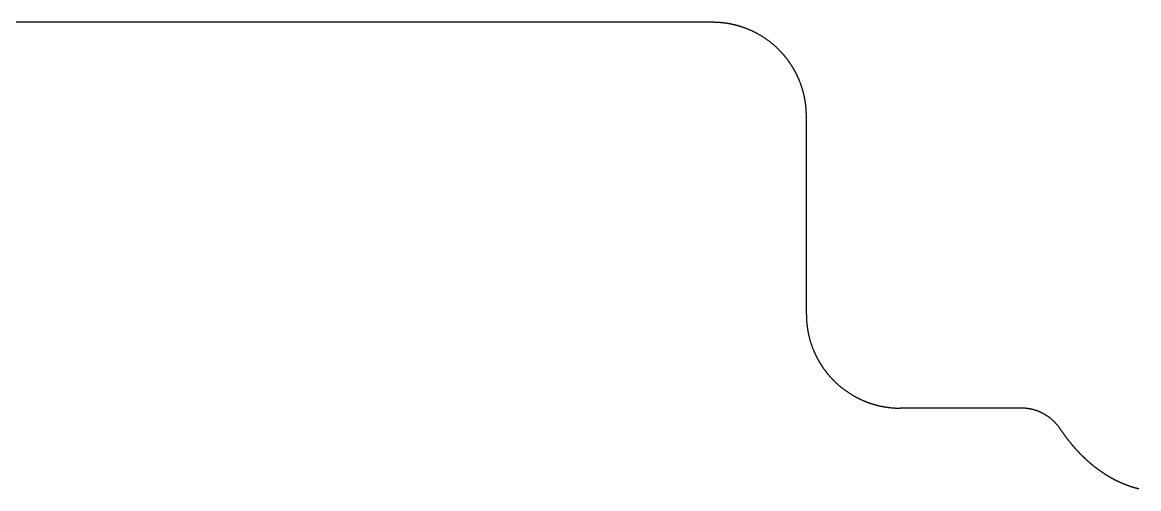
# Model space of a CAD drawing. Header units: millimetres. Extents: x -10 to 277, y -95 to 18.
# Drawn here: x 23.3 to 47.11, y 8.08 to 18.03 of the extents above; entities that cross this region are included whole.
import ezdxf

# ---------------------------------------------------------------- set-up
doc = ezdxf.new("R2010")
doc.units = ezdxf.units.MM
doc.header["$MEASUREMENT"] = 0
doc.layers.add('Edge.Cuts', color=53, linetype='CONTINUOUS')

msp = doc.modelspace()

# ---------------------------------------------------------------- linework, layer by layer
at = {"layer": 'Edge.Cuts', "linetype": 'Continuous'}
for p, q in [((38.025, 18.026), (18.8666, 18.026)), ((38.027308, 18.025999), (38.025, 18.026)), ((38.03364, 18.025981), (38.027308, 18.025999)), ((38.039969, 18.025944), (38.03364, 18.025981)), ((38.046299, 18.025887), (38.039969, 18.025944)), ((38.052627, 18.025809), (38.046299, 18.025887)), ((38.058957, 18.025712), (38.052627, 18.025809)), ((38.065284, 18.025595), (38.058957, 18.025712)), ((38.071612, 18.025457), (38.065284, 18.025595)), ((38.077937, 18.0253), (38.071612, 18.025457)), ((38.084264, 18.025123), (38.077937, 18.0253)), ((38.090588, 18.024925), (38.084264, 18.025123)), ((38.096912, 18.024708), (38.090588, 18.024925)), ((38.103235, 18.024471), (38.096912, 18.024708)), ((38.109557, 18.024213), (38.103235, 18.024471)), ((38.115877, 18.023936), (38.109557, 18.024213)), ((38.122198, 18.023639), (38.115877, 18.023936)), ((38.128516, 18.023322), (38.122198, 18.023639)), ((38.134834, 18.022984), (38.128516, 18.023322)), ((38.14115, 18.022627), (38.134834, 18.022984)), ((38.147465, 18.02225), (38.14115, 18.022627)), ((38.153778, 18.021853), (38.147465, 18.02225)), ((38.160091, 18.021436), (38.153778, 18.021853)), ((38.1664, 18.020999), (38.160091, 18.021436)), ((38.17271, 18.020542), (38.1664, 18.020999)), ((38.179017, 18.020065), (38.17271, 18.020542)), ((38.185323, 18.019568), (38.179017, 18.020065)), ((38.191627, 18.019051), (38.185323, 18.019568)), ((38.19793, 18.018515), (38.191627, 18.019051)), ((38.204229, 18.017958), (38.19793, 18.018515)), ((38.210528, 18.017381), (38.204229, 18.017958)), ((38.216824, 18.016785), (38.210528, 18.017381)), ((38.223119, 18.016169), (38.216824, 18.016785)), ((38.229411, 18.015532), (38.223119, 18.016169)), ((38.235702, 18.014876), (38.229411, 18.015532)), ((38.24199, 18.0142), (38.235702, 18.014876)), ((38.248276, 18.013504), (38.24199, 18.0142)), ((38.254559, 18.012788), (38.248276, 18.013504)), ((38.260841, 18.012053), (38.254559, 18.012788)), ((38.26712, 18.011297), (38.260841, 18.012053)), ((38.273397, 18.010522), (38.26712, 18.011297)), ((38.27967, 18.009726), (38.273397, 18.010522)), ((38.285942, 18.008911), (38.27967, 18.009726)), ((38.29221, 18.008076), (38.285942, 18.008911)), ((38.298477, 18.007221), (38.29221, 18.008076)), ((38.304739, 18.006347), (38.298477, 18.007221)), ((38.311, 18.005452), (38.304739, 18.006347)), ((38.317257, 18.004538), (38.311, 18.005452)), ((38.323512, 18.003604), (38.317257, 18.004538)), ((38.329764, 18.002651), (38.323512, 18.003604)), ((38.336013, 18.001677), (38.329764, 18.002651)), ((38.342258, 18.000684), (38.336013, 18.001677)), ((38.3485, 17.999671), (38.342258, 18.000684)), ((38.354739, 17.998638), (38.3485, 17.999671)), ((38.360975, 17.997585), (38.354739, 17.998638)), ((38.367207, 17.996513), (38.360975, 17.997585)), ((38.373436, 17.995421), (38.367207, 17.996513)), ((38.379661, 17.994309), (38.373436, 17.995421)), ((38.385884, 17.993178), (38.379661, 17.994309)), ((38.392102, 17.992027), (38.385884, 17.993178)), ((38.398317, 17.990856), (38.392102, 17.992027)), ((38.404528, 17.989666), (38.398317, 17.990856)), ((38.410735, 17.988456), (38.404528, 17.989666)), ((38.416938, 17.987226), (38.410735, 17.988456)), ((38.423138, 17.985977), (38.416938, 17.987226)), ((38.429333, 17.984708), (38.423138, 17.985977)), ((38.435525, 17.983419), (38.429333, 17.984708)), ((38.441712, 17.982111), (38.435525, 17.983419)), ((38.447896, 17.980784), (38.441712, 17.982111)), ((38.454075, 17.979436), (38.447896, 17.980784)), ((38.46025, 17.97807), (38.454075, 17.979436)), ((38.46642, 17.976683), (38.46025, 17.97807)), ((38.472587, 17.975277), (38.46642, 17.976683)), ((38.478748, 17.973852), (38.472587, 17.975277)), ((38.484906, 17.972407), (38.478748, 17.973852)), ((38.491058, 17.970943), (38.484906, 17.972407)), ((38.497207, 17.969459), (38.491058, 17.970943)), ((38.50335, 17.967956), (38.497207, 17.969459)), ((38.509489, 17.966433), (38.50335, 17.967956)), ((38.515622, 17.964891), (38.509489, 17.966433)), ((38.521751, 17.96333), (38.515622, 17.964891)), ((38.527875, 17.961749), (38.521751, 17.96333)), ((38.533995, 17.960149), (38.527875, 17.961749)), ((38.540108, 17.958529), (38.533995, 17.960149)), ((38.546217, 17.95689), (38.540108, 17.958529)), ((38.552321, 17.955232), (38.546217, 17.95689)), ((38.55842, 17.953554), (38.552321, 17.955232)), ((38.564512, 17.951858), (38.55842, 17.953554)), ((38.5706, 17.950141), (38.564512, 17.951858)), ((38.576683, 17.948406), (38.5706, 17.950141)), ((38.58276, 17.946651), (38.576683, 17.948406)), ((38.588831, 17.944878), (38.58276, 17.946651)), ((38.594897, 17.943085), (38.588831, 17.944878)), ((38.600957, 17.941272), (38.594897, 17.943085)), ((38.607011, 17.939441), (38.600957, 17.941272)), ((38.61306, 17.93759), (38.607011, 17.939441)), ((38.619103, 17.935721), (38.61306, 17.93759)), ((38.625139, 17.933832), (38.619103, 17.935721)), ((38.63117, 17.931924), (38.625139, 17.933832)), ((38.637195, 17.929997), (38.63117, 17.931924)), ((38.643214, 17.928051), (38.637195, 17.929997)), ((38.649226, 17.926086), (38.643214, 17.928051)), ((38.655232, 17.924102), (38.649226, 17.926086)), ((38.661232, 17.922099), (38.655232, 17.924102)), ((38.667226, 17.920077), (38.661232, 17.922099)), ((38.673213, 17.918036), (38.667226, 17.920077)), ((38.679194, 17.915976), (38.673213, 17.918036)), ((38.685168, 17.913898), (38.679194, 17.915976)), ((38.691136, 17.9118), (38.685168, 17.913898)), ((38.697097, 17.909684), (38.691136, 17.9118)), ((38.703052, 17.907548), (38.697097, 17.909684)), ((38.708999, 17.905394), (38.703052, 17.907548)), ((38.71494, 17.903221), (38.708999, 17.905394)), ((38.720874, 17.901029), (38.71494, 17.903221)), ((38.726801, 17.898819), (38.720874, 17.901029)), ((38.732721, 17.89659), (38.726801, 17.898819)), ((38.738633, 17.894342), (38.732721, 17.89659)), ((38.744539, 17.892075), (38.738633, 17.894342)), ((38.750438, 17.88979), (38.744539, 17.892075)), ((38.756329, 17.887486), (38.750438, 17.88979)), ((38.762213, 17.885163), (38.756329, 17.887486)), ((38.768089, 17.882822), (38.762213, 17.885163)), ((38.773958, 17.880462), (38.768089, 17.882822)), ((38.77982, 17.878084), (38.773958, 17.880462)), ((38.785674, 17.875687), (38.77982, 17.878084)), ((38.79152, 17.873272), (38.785674, 17.875687)), ((38.80319, 17.868386), (38.79152, 17.873272)), ((38.814829, 17.863427), (38.80319, 17.868386)), ((38.826436, 17.858394), (38.814829, 17.863427)), ((38.83801, 17.853287), (38.826436, 17.858394)), ((38.849552, 17.848108), (38.83801, 17.853287)), ((38.861061, 17.842856), (38.849552, 17.848108)), ((38.872537, 17.837531), (38.861061, 17.842856)), ((38.883978, 17.832134), (38.872537, 17.837531)), ((38.895385, 17.826665), (38.883978, 17.832134)), ((38.906757, 17.821124), (38.895385, 17.826665)), ((38.918093, 17.815511), (38.906757, 17.821124)), ((38.929394, 17.809826), (38.918093, 17.815511)), ((38.940658, 17.804071), (38.929394, 17.809826)), ((38.951885, 17.798244), (38.940658, 17.804071)), ((38.963075, 17.792347), (38.951885, 17.798244)), ((38.974228, 17.786379), (38.963075, 17.792347)), ((38.985342, 17.78034), (38.974228, 17.786379)), ((38.996417, 17.774232), (38.985342, 17.78034)), ((39.007454, 17.768054), (38.996417, 17.774232)), ((39.018451, 17.761806), (39.007454, 17.768054)), ((39.029408, 17.75549), (39.018451, 17.761806)), ((39.040324, 17.749104), (39.029408, 17.75549)), ((39.0512, 17.742649), (39.040324, 17.749104)), ((39.062034, 17.736126), (39.0512, 17.742649)), ((39.072827, 17.729534), (39.062034, 17.736126)), ((39.083578, 17.722875), (39.072827, 17.729534)), ((39.094286, 17.716148), (39.083578, 17.722875)), ((39.104951, 17.709353), (39.094286, 17.716148)), ((39.115572, 17.702491), (39.104951, 17.709353)), ((39.12615, 17.695563), (39.115572, 17.702491)), ((39.136684, 17.688567), (39.12615, 17.695563)), ((39.147173, 17.681506), (39.136684, 17.688567)), ((39.157617, 17.674378), (39.147173, 17.681506)), ((39.168016, 17.667184), (39.157617, 17.674378)), ((39.178368, 17.659925), (39.168016, 17.667184)), ((39.188675, 17.652601), (39.178368, 17.659925)), ((39.198935, 17.645211), (39.188675, 17.652601)), ((39.209148, 17.637757), (39.198935, 17.645211)), ((39.219313, 17.630239), (39.209148, 17.637757)), ((39.229431, 17.622656), (39.219313, 17.630239)), ((39.2395, 17.61501), (39.229431, 17.622656)), ((39.249521, 17.6073), (39.2395, 17.61501)), ((39.259493, 17.599526), (39.249521, 17.6073)), ((39.269416, 17.59169), (39.259493, 17.599526)), ((39.279289, 17.583791), (39.269416, 17.59169)), ((39.289113, 17.57583), (39.279289, 17.583791)), ((39.298885, 17.567806), (39.289113, 17.57583)), ((39.308607, 17.559721), (39.298885, 17.567806)), ((39.318278, 17.551574), (39.308607, 17.559721)), ((39.327898, 17.543366), (39.318278, 17.551574)), ((39.337466, 17.535097), (39.327898, 17.543366)), ((39.346982, 17.526768), (39.337466, 17.535097)), ((39.356445, 17.518378), (39.346982, 17.526768)), ((39.365855, 17.509928), (39.356445, 17.518378)), ((39.375213, 17.501418), (39.365855, 17.509928)), ((39.384517, 17.492849), (39.375213, 17.501418)), ((39.393767, 17.48422), (39.384517, 17.492849)), ((39.402963, 17.475533), (39.393767, 17.48422)), ((39.412104, 17.466787), (39.402963, 17.475533)), ((39.421191, 17.457982), (39.412104, 17.466787)), ((39.430223, 17.44912), (39.421191, 17.457982)), ((39.4392, 17.4402), (39.430223, 17.44912)), ((39.440831, 17.438567), (39.4392, 17.4402)), ((39.445296, 17.434077), (39.440831, 17.438567)), ((39.449746, 17.429575), (39.445296, 17.434077)), ((39.454182, 17.425058), (39.449746, 17.429575)), ((39.458602, 17.420528), (39.454182, 17.425058)), ((39.463009, 17.415984), (39.458602, 17.420528)), ((39.4674, 17.411426), (39.463009, 17.415984)), ((39.471778, 17.406854), (39.4674, 17.411426)), ((39.47614, 17.40227), (39.471778, 17.406854)), ((39.480489, 17.397671), (39.47614, 17.40227)), ((39.484821, 17.393059), (39.480489, 17.397671)), ((39.48914, 17.388433), (39.484821, 17.393059)), ((39.493443, 17.383794), (39.48914, 17.388433)), ((39.497733, 17.379141), (39.493443, 17.383794)), ((39.502006, 17.374475), (39.497733, 17.379141)), ((39.506265, 17.369796), (39.502006, 17.374475)), ((39.510509, 17.365104), (39.506265, 17.369796)), ((39.514738, 17.360397), (39.510509, 17.365104)), ((39.518952, 17.355678), (39.514738, 17.360397)), ((39.523151, 17.350946), (39.518952, 17.355678)), ((39.527335, 17.346201), (39.523151, 17.350946)), ((39.531504, 17.341442), (39.527335, 17.346201)), ((39.535657, 17.336671), (39.531504, 17.341442)), ((39.539796, 17.331886), (39.535657, 17.336671)), ((39.543918, 17.327089), (39.539796, 17.331886)), ((39.548027, 17.322278), (39.543918, 17.327089)), ((39.552119, 17.317455), (39.548027, 17.322278)), ((39.556196, 17.312618), (39.552119, 17.317455)), ((39.560258, 17.30777), (39.556196, 17.312618)), ((39.564304, 17.302907), (39.560258, 17.30777)), ((39.568335, 17.298034), (39.564304, 17.302907)), ((39.572351, 17.293146), (39.568335, 17.298034)), ((39.57635, 17.288247), (39.572351, 17.293146)), ((39.580335, 17.283334), (39.57635, 17.288247)), ((39.584303, 17.27841), (39.580335, 17.283334)), ((39.588256, 17.273472), (39.584303, 17.27841)), ((39.592193, 17.268523), (39.588256, 17.273472)), ((39.596115, 17.26356), (39.592193, 17.268523)), ((39.600021, 17.258586), (39.596115, 17.26356)), ((39.603911, 17.253599), (39.600021, 17.258586)), ((39.607785, 17.248601), (39.603911, 17.253599)), ((39.611644, 17.243589), (39.607785, 17.248601)), ((39.615486, 17.238566), (39.611644, 17.243589)), ((39.619313, 17.233531), (39.615486, 17.238566)), ((39.623123, 17.228484), (39.619313, 17.233531)), ((39.626918, 17.223424), (39.623123, 17.228484)), ((39.630696, 17.218353), (39.626918, 17.223424)), ((39.634459, 17.213269), (39.630696, 17.218353)), ((39.638205, 17.208174), (39.634459, 17.213269)), ((39.641936, 17.203067), (39.638205, 17.208174)), ((39.64565, 17.197948), (39.641936, 17.203067)), ((39.649348, 17.192817), (39.64565, 17.197948)), ((39.653029, 17.187676), (39.649348, 17.192817)), ((39.656695, 17.182521), (39.653029, 17.187676)), ((39.660343, 17.177356), (39.656695, 17.182521)), ((39.663976, 17.172179), (39.660343, 17.177356)), ((39.667592, 17.166991), (39.663976, 17.172179)), ((39.671192, 17.161791), (39.667592, 17.166991)), ((39.674775, 17.15658), (39.671192, 17.161791)), ((39.678343, 17.151357), (39.674775, 17.15658)), ((39.681893, 17.146124), (39.678343, 17.151357)), ((39.685427, 17.140879), (39.681893, 17.146124)), ((39.688944, 17.135623), (39.685427, 17.140879)), ((39.692444, 17.130355), (39.688944, 17.135623)), ((39.695928, 17.125077), (39.692444, 17.130355)), ((39.699396, 17.119787), (39.695928, 17.125077)), ((39.702846, 17.114487), (39.699396, 17.119787)), ((39.70628, 17.109176), (39.702846, 17.114487)), ((39.709696, 17.103854), (39.70628, 17.109176)), ((39.713097, 17.098521), (39.709696, 17.103854)), ((39.71648, 17.093178), (39.713097, 17.098521)), ((39.719846, 17.087823), (39.71648, 17.093178)), ((39.723195, 17.082458), (39.719846, 17.087823)), ((39.726528, 17.077082), (39.723195, 17.082458)), ((39.729843, 17.071696), (39.726528, 17.077082)), ((39.733142, 17.066299), (39.729843, 17.071696)), ((39.736423, 17.060893), (39.733142, 17.066299)), ((39.739687, 17.055475), (39.736423, 17.060893)), ((39.742934, 17.050047), (39.739687, 17.055475)), ((39.746164, 17.044609), (39.742934, 17.050047)), ((39.749376, 17.039161), (39.746164, 17.044609)), ((39.752572, 17.033702), (39.749376, 17.039161)), ((39.75575, 17.028234), (39.752572, 17.033702)), ((39.758911, 17.022755), (39.75575, 17.028234)), ((39.762055, 17.017267), (39.758911, 17.022755)), ((39.765181, 17.011768), (39.762055, 17.017267)), ((39.76829, 17.00626), (39.765181, 17.011768)), ((39.771381, 17.000741), (39.76829, 17.00626)), ((39.774455, 16.995213), (39.771381, 17.000741)), ((39.777512, 16.989675), (39.774455, 16.995213)), ((39.78055, 16.984128), (39.777512, 16.989675)), ((39.783572, 16.978571), (39.78055, 16.984128)), ((39.786576, 16.973004), (39.783572, 16.978571)), ((39.789562, 16.967428), (39.786576, 16.973004)), ((39.79253, 16.961843), (39.789562, 16.967428)), ((39.795482, 16.956247), (39.79253, 16.961843)), ((39.798415, 16.950643), (39.795482, 16.956247)), ((39.80133, 16.94503), (39.798415, 16.950643)), ((39.804228, 16.939407), (39.80133, 16.94503)), ((39.807108, 16.933775), (39.804228, 16.939407)), ((39.80997, 16.928134), (39.807108, 16.933775)), ((39.812815, 16.922484), (39.80997, 16.928134)), ((39.815641, 16.916825), (39.812815, 16.922484)), ((39.81845, 16.911157), (39.815641, 16.916825)), ((39.82124, 16.90548), (39.81845, 16.911157)), ((39.824013, 16.899794), (39.82124, 16.90548)), ((39.826767, 16.8941), (39.824013, 16.899794)), ((39.829504, 16.888397), (39.826767, 16.8941)), ((39.832223, 16.882685), (39.829504, 16.888397)), ((39.834923, 16.876965), (39.832223, 16.882685)), ((39.837606, 16.871236), (39.834923, 16.876965)), ((39.84027, 16.865499), (39.837606, 16.871236)), ((39.842916, 16.859753), (39.84027, 16.865499)), ((39.845544, 16.853999), (39.842916, 16.859753)), ((39.848154, 16.848237), (39.845544, 16.853999)), ((39.850746, 16.842466), (39.848154, 16.848237)), ((39.853319, 16.836688), (39.850746, 16.842466)), ((39.855874, 16.830901), (39.853319, 16.836688)), ((39.858411, 16.825106), (39.855874, 16.830901)), ((39.860929, 16.819303), (39.858411, 16.825106)), ((39.863429, 16.813492), (39.860929, 16.819303)), ((39.865911, 16.807674), (39.863429, 16.813492)), ((39.868374, 16.801847), (39.865911, 16.807674)), ((39.870819, 16.796013), (39.868374, 16.801847)), ((39.873245, 16.790171), (39.870819, 16.796013)), ((39.878042, 16.778465), (39.873245, 16.790171)), ((39.882765, 16.766728), (39.878042, 16.778465)), ((39.887414, 16.754962), (39.882765, 16.766728)), ((39.891988, 16.743167), (39.887414, 16.754962)), ((39.896487, 16.731344), (39.891988, 16.743167)), ((39.900912, 16.719492), (39.896487, 16.731344)), ((39.905261, 16.707613), (39.900912, 16.719492)), ((39.909535, 16.695706), (39.905261, 16.707613)), ((39.913734, 16.683773), (39.909535, 16.695706)), ((39.917857, 16.671814), (39.913734, 16.683773)), ((39.921904, 16.659829), (39.917857, 16.671814)), ((39.925875, 16.647819), (39.921904, 16.659829)), ((39.929771, 16.635785), (39.925875, 16.647819)), ((39.93359, 16.623726), (39.929771, 16.635785)), ((39.937332, 16.611644), (39.93359, 16.623726)), ((39.940998, 16.599538), (39.937332, 16.611644)), ((39.944587, 16.58741), (39.940998, 16.599538)), ((39.9481, 16.575259), (39.944587, 16.58741)), ((39.951535, 16.563087), (39.9481, 16.575259)), ((39.954894, 16.550894), (39.951535, 16.563087)), ((39.958175, 16.53868), (39.954894, 16.550894)), ((39.961379, 16.526446), (39.958175, 16.53868)), ((39.964505, 16.514191), (39.961379, 16.526446)), ((39.967553, 16.501918), (39.964505, 16.514191)), ((39.970524, 16.489626), (39.967553, 16.501918)), ((39.973417, 16.477316), (39.970524, 16.489626)), ((39.976232, 16.464988), (39.973417, 16.477316)), ((39.978969, 16.452642), (39.976232, 16.464988)), ((39.981628, 16.44028), (39.978969, 16.452642)), ((39.984208, 16.427902), (39.981628, 16.44028)), ((39.98671, 16.415507), (39.984208, 16.427902)), ((39.989134, 16.403098), (39.98671, 16.415507)), ((39.991479, 16.390673), (39.989134, 16.403098)), ((39.993745, 16.378234), (39.991479, 16.390673)), ((39.995933, 16.365781), (39.993745, 16.378234)), ((39.998041, 16.353315), (39.995933, 16.365781)), ((40.000071, 16.340836), (39.998041, 16.353315)), ((40.002022, 16.328344), (40.000071, 16.340836)), ((40.003894, 16.31584), (40.002022, 16.328344)), ((40.005686, 16.303325), (40.003894, 16.31584)), ((40.0074, 16.290798), (40.005686, 16.303325)), ((40.009034, 16.278261), (40.0074, 16.290798)), ((40.010589, 16.265714), (40.009034, 16.278261)), ((40.012064, 16.253157), (40.010589, 16.265714)), ((40.01346, 16.240592), (40.012064, 16.253157)), ((40.014777, 16.228017), (40.01346, 16.240592)), ((40.016014, 16.215434), (40.014777, 16.228017)), ((40.017171, 16.202843), (40.016014, 16.215434)), ((40.018249, 16.190245), (40.017171, 16.202843)), ((40.019247, 16.17764), (40.018249, 16.190245)), ((40.020166, 16.165028), (40.019247, 16.17764)), ((40.021004, 16.15241), (40.020166, 16.165028)), ((40.021763, 16.139787), (40.021004, 16.15241)), ((40.022442, 16.127159), (40.021763, 16.139787)), ((40.023042, 16.114526), (40.022442, 16.127159)), ((40.023561, 16.101889), (40.023042, 16.114526)), ((40.024001, 16.089248), (40.023561, 16.101889)), ((40.02436, 16.076603), (40.024001, 16.089248)), ((40.02464, 16.063956), (40.02436, 16.076603)), ((40.02484, 16.051306), (40.02464, 16.063956)), ((40.02496, 16.038654), (40.02484, 16.051306)), ((40.025, 16.026), (40.02496, 16.038654)), ((40.025, 11.7946), (40.025, 16.026)), ((40.025, 11.7946), (40.02504, 11.781946)), ((40.02504, 11.781946), (40.02516, 11.769294)), ((40.02516, 11.769294), (40.02536, 11.756644)), ((40.02536, 11.756644), (40.02564, 11.743997)), ((40.02564, 11.743997), (40.025999, 11.731352)), ((40.025999, 11.731352), (40.026439, 11.718711)), ((40.026439, 11.718711), (40.026958, 11.706074)), ((40.026958, 11.706074), (40.027558, 11.693441)), ((40.027558, 11.693441), (40.028237, 11.680813)), ((40.028237, 11.680813), (40.028996, 11.66819)), ((40.028996, 11.66819), (40.029834, 11.655572)), ((40.029834, 11.655572), (40.030753, 11.64296)), ((40.030753, 11.64296), (40.031751, 11.630355)), ((40.031751, 11.630355), (40.032829, 11.617757)), ((40.032829, 11.617757), (40.033986, 11.605166)), ((40.033986, 11.605166), (40.035223, 11.592583)), ((40.035223, 11.592583), (40.03654, 11.580008)), ((40.03654, 11.580008), (40.037936, 11.567443)), ((40.037936, 11.567443), (40.039411, 11.554886)), ((40.039411, 11.554886), (40.040966, 11.542339)), ((40.040966, 11.542339), (40.0426, 11.529802)), ((40.0426, 11.529802), (40.044314, 11.517275)), ((40.044314, 11.517275), (40.046106, 11.50476)), ((40.046106, 11.50476), (40.047978, 11.492256)), ((40.047978, 11.492256), (40.049929, 11.479764)), ((40.049929, 11.479764), (40.051959, 11.467285)), ((40.051959, 11.467285), (40.054067, 11.454819)), ((40.054067, 11.454819), (40.056255, 11.442366)), ((40.056255, 11.442366), (40.058521, 11.429927)), ((40.058521, 11.429927), (40.060866, 11.417502)), ((40.060866, 11.417502), (40.06329, 11.405093)), ((40.06329, 11.405093), (40.065792, 11.392698)), ((40.065792, 11.392698), (40.068372, 11.38032)), ((40.068372, 11.38032), (40.071031, 11.367958)), ((40.071031, 11.367958), (40.073768, 11.355612)), ((40.073768, 11.355612), (40.076583, 11.343284)), ((40.076583, 11.343284), (40.079476, 11.330974)), ((40.079476, 11.330974), (40.082447, 11.318682)), ((40.082447, 11.318682), (40.085495, 11.306409)), ((40.085495, 11.306409), (40.088621, 11.294154)), ((40.088621, 11.294154), (40.091825, 11.28192)), ((40.091825, 11.28192), (40.095106, 11.269706)), ((40.095106, 11.269706), (40.098465, 11.257513)), ((40.098465, 11.257513), (40.1019, 11.245341)), ((40.1019, 11.245341), (40.105413, 11.23319)), ((40.105413, 11.23319), (40.109002, 11.221062)), ((40.109002, 11.221062), (40.112668, 11.208956)), ((40.112668, 11.208956), (40.11641, 11.196874)), ((40.11641, 11.196874), (40.120229, 11.184815)), ((40.120229, 11.184815), (40.124125, 11.172781)), ((40.124125, 11.172781), (40.128096, 11.160771)), ((40.128096, 11.160771), (40.132143, 11.148786)), ((40.132143, 11.148786), (40.136266, 11.136827)), ((40.136266, 11.136827), (40.140465, 11.124894)), ((40.140465, 11.124894), (40.144739, 11.112987)), ((40.144739, 11.112987), (40.149088, 11.101108)), ((40.149088, 11.101108), (40.153513, 11.089256)), ((40.153513, 11.089256), (40.158012, 11.077433)), ((40.158012, 11.077433), (40.162586, 11.065638)), ((40.162586, 11.065638), (40.167235, 11.053872)), ((40.167235, 11.053872), (40.171958, 11.042135)), ((40.171958, 11.042135), (40.176755, 11.030429)), ((40.176755, 11.030429), (40.179181, 11.024587)), ((40.179181, 11.024587), (40.181626, 11.018753)), ((40.181626, 11.018753), (40.184089, 11.012926)), ((40.184089, 11.012926), (40.186571, 11.007108)), ((40.186571, 11.007108), (40.189071, 11.001297)), ((40.189071, 11.001297), (40.191589, 10.995494)), ((40.191589, 10.995494), (40.194126, 10.989699)), ((40.194126, 10.989699), (40.196681, 10.983912)), ((40.196681, 10.983912), (40.199254, 10.978134)), ((40.199254, 10.978134), (40.201846, 10.972363)), ((40.201846, 10.972363), (40.204456, 10.966601)), ((40.204456, 10.966601), (40.207084, 10.960847)), ((40.207084, 10.960847), (40.20973, 10.955101)), ((40.20973, 10.955101), (40.212394, 10.949364)), ((40.212394, 10.949364), (40.215077, 10.943635)), ((40.215077, 10.943635), (40.217777, 10.937915)), ((40.217777, 10.937915), (40.220496, 10.932203)), ((40.220496, 10.932203), (40.223233, 10.9265)), ((40.223233, 10.9265), (40.225987, 10.920806)), ((40.225987, 10.920806), (40.22876, 10.91512)), ((40.22876, 10.91512), (40.23155, 10.909443)), ((40.23155, 10.909443), (40.234359, 10.903775)), ((40.234359, 10.903775), (40.237185, 10.898116)), ((40.237185, 10.898116), (40.24003, 10.892466)), ((40.24003, 10.892466), (40.242892, 10.886825)), ((40.242892, 10.886825), (40.245772, 10.881193)), ((40.245772, 10.881193), (40.24867, 10.87557)), ((40.24867, 10.87557), (40.251585, 10.869957)), ((40.251585, 10.869957), (40.254518, 10.864353)), ((40.254518, 10.864353), (40.25747, 10.858757)), ((40.25747, 10.858757), (40.260438, 10.853172)), ((40.260438, 10.853172), (40.263424, 10.847596)), ((40.263424, 10.847596), (40.266428, 10.842029)), ((40.266428, 10.842029), (40.26945, 10.836472)), ((40.26945, 10.836472), (40.272488, 10.830925)), ((40.272488, 10.830925), (40.275545, 10.825387)), ((40.275545, 10.825387), (40.278619, 10.819859)), ((40.278619, 10.819859), (40.28171, 10.81434)), ((40.28171, 10.81434), (40.284819, 10.808832)), ((40.284819, 10.808832), (40.287945, 10.803333)), ((40.287945, 10.803333), (40.291089, 10.797845)), ((40.291089, 10.797845), (40.29425, 10.792366)), ((40.29425, 10.792366), (40.297428, 10.786898)), ((40.297428, 10.786898), (40.300624, 10.781439)), ((40.300624, 10.781439), (40.303836, 10.775991)), ((40.303836, 10.775991), (40.307066, 10.770553)), ((40.307066, 10.770553), (40.310313, 10.765125)), ((40.310313, 10.765125), (40.313577, 10.759707)), ((40.313577, 10.759707), (40.316858, 10.754301)), ((40.316858, 10.754301), (40.320157, 10.748904)), ((40.320157, 10.748904), (40.323472, 10.743518)), ((40.323472, 10.743518), (40.326805, 10.738142)), ((40.326805, 10.738142), (40.330154, 10.732777)), ((40.330154, 10.732777), (40.33352, 10.727422)), ((40.33352, 10.727422), (40.336903, 10.722079)), ((40.336903, 10.722079), (40.340304, 10.716746)), ((40.340304, 10.716746), (40.34372, 10.711424)), ((40.34372, 10.711424), (40.347154, 10.706113)), ((40.347154, 10.706113), (40.350604, 10.700813)), ((40.350604, 10.700813), (40.354072, 10.695523)), ((40.354072, 10.695523), (40.357556, 10.690245)), ((40.357556, 10.690245), (40.361056, 10.684977)), ((40.361056, 10.684977), (40.364573, 10.679721)), ((40.364573, 10.679721), (40.368107, 10.674476)), ((40.368107, 10.674476), (40.371657, 10.669243)), ((40.371657, 10.669243), (40.375225, 10.66402)), ((40.375225, 10.66402), (40.378808, 10.658809)), ((40.378808, 10.658809), (40.382408, 10.653609)), ((40.382408, 10.653609), (40.386024, 10.648421)), ((40.386024, 10.648421), (40.389657, 10.643244)), ((40.389657, 10.643244), (40.393305, 10.638079)), ((40.393305, 10.638079), (40.396971, 10.632924)), ((40.396971, 10.632924), (40.400652, 10.627783)), ((40.400652, 10.627783), (40.40435, 10.622652)), ((40.40435, 10.622652), (40.408064, 10.617533)), ((40.408064, 10.617533), (40.411795, 10.612426)), ((40.411795, 10.612426), (40.415541, 10.607331)), ((40.415541, 10.607331), (40.419304, 10.602247)), ((40.419304, 10.602247), (40.423082, 10.597176)), ((40.423082, 10.597176), (40.426877, 10.592116)), ((40.426877, 10.592116), (40.430687, 10.587069)), ((40.430687, 10.587069), (40.434514, 10.582034)), ((40.434514, 10.582034), (40.438356, 10.577011)), ((40.438356, 10.577011), (40.442215, 10.571999)), ((40.442215, 10.571999), (40.446089, 10.567001)), ((40.446089, 10.567001), (40.449979, 10.562014)), ((40.449979, 10.562014), (40.453885, 10.55704)), ((40.453885, 10.55704), (40.457807, 10.552077)), ((40.457807, 10.552077), (40.461744, 10.547128)), ((40.461744, 10.547128), (40.465697, 10.54219)), ((40.465697, 10.54219), (40.469665, 10.537266)), ((40.469665, 10.537266), (40.47365, 10.532353)), ((40.47365, 10.532353), (40.477649, 10.527454)), ((40.477649, 10.527454), (40.481665, 10.522566)), ((40.481665, 10.522566), (40.485696, 10.517693)), ((40.485696, 10.517693), (40.489742, 10.51283)), ((40.489742, 10.51283), (40.493804, 10.507982)), ((40.493804, 10.507982), (40.497881, 10.503145)), ((40.497881, 10.503145), (40.501973, 10.498322)), ((40.501973, 10.498322), (40.506082, 10.493511)), ((40.506082, 10.493511), (40.510204, 10.488714)), ((40.510204, 10.488714), (40.514343, 10.483929)), ((40.514343, 10.483929), (40.518496, 10.479158)), ((40.518496, 10.479158), (40.522665, 10.474399)), ((40.522665, 10.474399), (40.526849, 10.469654)), ((40.526849, 10.469654), (40.531048, 10.464922)), ((40.531048, 10.464922), (40.535262, 10.460203)), ((40.535262, 10.460203), (40.539491, 10.455496)), ((40.539491, 10.455496), (40.543735, 10.450804)), ((40.543735, 10.450804), (40.547994, 10.446125)), ((40.547994, 10.446125), (40.552267, 10.441459)), ((40.552267, 10.441459), (40.556557, 10.436806)), ((40.556557, 10.436806), (40.56086, 10.432167)), ((40.56086, 10.432167), (40.565179, 10.427541)), ((40.565179, 10.427541), (40.569511, 10.422929)), ((40.569511, 10.422929), (40.57386, 10.41833)), ((40.57386, 10.41833), (40.578222, 10.413746)), ((40.578222, 10.413746), (40.5826, 10.409174)), ((40.5826, 10.409174), (40.586991, 10.404616)), ((40.586991, 10.404616), (40.591398, 10.400072)), ((40.591398, 10.400072), (40.595818, 10.395542)), ((40.595818, 10.395542), (40.600254, 10.391025)), ((40.600254, 10.391025), (40.604704, 10.386523)), ((40.604704, 10.386523), (40.609169, 10.382033)), ((40.609169, 10.382033), (40.6108, 10.3804)), ((40.6108, 10.3804), (40.619777, 10.37148)), ((40.619777, 10.37148), (40.628809, 10.362618)), ((40.628809, 10.362618), (40.637896, 10.353813)), ((40.637896, 10.353813), (40.647037, 10.345067)), ((40.647037, 10.345067), (40.656233, 10.33638)), ((40.656233, 10.33638), (40.665483, 10.327751)), ((40.665483, 10.327751), (40.674787, 10.319182)), ((40.674787, 10.319182), (40.684145, 10.310672)), ((40.684145, 10.310672), (40.693555, 10.302222)), ((40.693555, 10.302222), (40.703018, 10.293832)), ((40.703018, 10.293832), (40.712534, 10.285503)), ((40.712534, 10.285503), (40.722102, 10.277234)), ((40.722102, 10.277234), (40.731722, 10.269026)), ((40.731722, 10.269026), (40.741393, 10.260879)), ((40.741393, 10.260879), (40.751115, 10.252794)), ((40.751115, 10.252794), (40.760887, 10.24477)), ((40.760887, 10.24477), (40.770711, 10.236809)), ((40.770711, 10.236809), (40.780584, 10.22891)), ((40.780584, 10.22891), (40.790507, 10.221074)), ((40.790507, 10.221074), (40.800479, 10.2133)), ((40.800479, 10.2133), (40.8105, 10.20559)), ((40.8105, 10.20559), (40.820569, 10.197944)), ((40.820569, 10.197944), (40.830687, 10.190361)), ((40.830687, 10.190361), (40.840852, 10.182843)), ((40.840852, 10.182843), (40.851065, 10.175389)), ((40.851065, 10.175389), (40.861325, 10.167999)), ((40.861325, 10.167999), (40.871632, 10.160675)), ((40.871632, 10.160675), (40.881984, 10.153416)), ((40.881984, 10.153416), (40.892383, 10.146222)), ((40.892383, 10.146222), (40.902827, 10.139094)), ((40.902827, 10.139094), (40.913316, 10.132033)), ((40.913316, 10.132033), (40.92385, 10.125037)), ((40.92385, 10.125037), (40.934428, 10.118109)), ((40.934428, 10.118109), (40.945049, 10.111247)), ((40.945049, 10.111247), (40.955714, 10.104452)), ((40.955714, 10.104452), (40.966422, 10.097725)), ((40.966422, 10.097725), (40.977173, 10.091066)), ((40.977173, 10.091066), (40.987966, 10.084474)), ((40.987966, 10.084474), (40.9988, 10.077951)), ((40.9988, 10.077951), (41.009676, 10.071496)), ((41.009676, 10.071496), (41.020592, 10.06511)), ((41.020592, 10.06511), (41.031549, 10.058794)), ((41.031549, 10.058794), (41.042546, 10.052546)), ((41.042546, 10.052546), (41.053583, 10.046368)), ((41.053583, 10.046368), (41.064658, 10.04026)), ((41.064658, 10.04026), (41.075772, 10.034221)), ((41.075772, 10.034221), (41.086925, 10.028253)), ((41.086925, 10.028253), (41.098115, 10.022356)), ((41.098115, 10.022356), (41.109342, 10.016529)), ((41.109342, 10.016529), (41.120606, 10.010774)), ((41.120606, 10.010774), (41.131907, 10.005089)), ((41.131907, 10.005089), (41.143243, 9.999476)), ((41.143243, 9.999476), (41.154615, 9.993935)), ((41.154615, 9.993935), (41.166022, 9.988466)), ((41.166022, 9.988466), (41.177463, 9.983069)), ((41.177463, 9.983069), (41.188939, 9.977744)), ((41.188939, 9.977744), (41.200448, 9.972492)), ((41.200448, 9.972492), (41.21199, 9.967313)), ((41.21199, 9.967313), (41.223564, 9.962206)), ((41.223564, 9.962206), (41.235171, 9.957173)), ((41.235171, 9.957173), (41.24681, 9.952214)), ((41.24681, 9.952214), (41.25848, 9.947328)), ((41.25848, 9.947328), (41.264326, 9.944913)), ((41.264326, 9.944913), (41.27018, 9.942516)), ((41.27018, 9.942516), (41.276042, 9.940138)), ((41.276042, 9.940138), (41.281911, 9.937778)), ((41.281911, 9.937778), (41.287787, 9.935437)), ((41.287787, 9.935437), (41.293671, 9.933114)), ((41.293671, 9.933114), (41.299562, 9.93081)), ((41.299562, 9.93081), (41.305461, 9.928525)), ((41.305461, 9.928525), (41.311367, 9.926258)), ((41.311367, 9.926258), (41.317279, 9.92401)), ((41.317279, 9.92401), (41.323199, 9.921781)), ((41.323199, 9.921781), (41.329126, 9.919571)), ((41.329126, 9.919571), (41.33506, 9.917379)), ((41.33506, 9.917379), (41.341001, 9.915206)), ((41.341001, 9.915206), (41.346948, 9.913052)), ((41.346948, 9.913052), (41.352903, 9.910916)), ((41.352903, 9.910916), (41.358864, 9.9088)), ((41.358864, 9.9088), (41.364832, 9.906702)), ((41.364832, 9.906702), (41.370806, 9.904624)), ((41.370806, 9.904624), (41.376787, 9.902564)), ((41.376787, 9.902564), (41.382774, 9.900523)), ((41.382774, 9.900523), (41.388768, 9.898501)), ((41.388768, 9.898501), (41.394768, 9.896498)), ((41.394768, 9.896498), (41.400774, 9.894514)), ((41.400774, 9.894514), (41.406786, 9.892549)), ((41.406786, 9.892549), (41.412805, 9.890603)), ((41.412805, 9.890603), (41.41883, 9.888676)), ((41.41883, 9.888676), (41.424861, 9.886768)), ((41.424861, 9.886768), (41.430897, 9.884879)), ((41.430897, 9.884879), (41.43694, 9.88301)), ((41.43694, 9.88301), (41.442989, 9.881159)), ((41.442989, 9.881159), (41.449043, 9.879328)), ((41.449043, 9.879328), (41.455103, 9.877515)), ((41.455103, 9.877515), (41.461169, 9.875722)), ((41.461169, 9.875722), (41.46724, 9.873949)), ((41.46724, 9.873949), (41.473317, 9.872194)), ((41.473317, 9.872194), (41.4794, 9.870459)), ((41.4794, 9.870459), (41.485488, 9.868742)), ((41.485488, 9.868742), (41.49158, 9.867046)), ((41.49158, 9.867046), (41.497679, 9.865368)), ((41.497679, 9.865368), (41.503783, 9.86371)), ((41.503783, 9.86371), (41.509892, 9.862071)), ((41.509892, 9.862071), (41.516005, 9.860451)), ((41.516005, 9.860451), (41.522125, 9.858851)), ((41.522125, 9.858851), (41.528249, 9.85727)), ((41.528249, 9.85727), (41.534378, 9.855709)), ((41.534378, 9.855709), (41.540511, 9.854167)), ((41.540511, 9.854167), (41.54665, 9.852644)), ((41.54665, 9.852644), (41.552793, 9.851141)), ((41.552793, 9.851141), (41.558942, 9.849657)), ((41.558942, 9.849657), (41.565094, 9.848193)), ((41.565094, 9.848193), (41.571252, 9.846748)), ((41.571252, 9.846748), (41.577413, 9.845323)), ((41.577413, 9.845323), (41.58358, 9.843917)), ((41.58358, 9.843917), (41.58975, 9.84253)), ((41.58975, 9.84253), (41.595925, 9.841164)), ((41.595925, 9.841164), (41.602104, 9.839816)), ((41.602104, 9.839816), (41.608288, 9.838489)), ((41.608288, 9.838489), (41.614475, 9.837181)), ((41.614475, 9.837181), (41.620667, 9.835892)), ((41.620667, 9.835892), (41.626862, 9.834623)), ((41.626862, 9.834623), (41.633062, 9.833374)), ((41.633062, 9.833374), (41.639265, 9.832144)), ((41.639265, 9.832144), (41.645472, 9.830934)), ((41.645472, 9.830934), (41.651683, 9.829744)), ((41.651683, 9.829744), (41.657898, 9.828573)), ((41.657898, 9.828573), (41.664116, 9.827422)), ((41.664116, 9.827422), (41.670339, 9.826291)), ((41.670339, 9.826291), (41.676564, 9.825179)), ((41.676564, 9.825179), (41.682793, 9.824087)), ((41.682793, 9.824087), (41.689025, 9.823015)), ((41.689025, 9.823015), (41.695261, 9.821962)), ((41.695261, 9.821962), (41.7015, 9.820929)), ((41.7015, 9.820929), (41.707742, 9.819916)), ((41.707742, 9.819916), (41.713987, 9.818923)), ((41.713987, 9.818923), (41.720236, 9.817949)), ((41.720236, 9.817949), (41.726488, 9.816996)), ((41.726488, 9.816996), (41.732743, 9.816062)), ((41.732743, 9.816062), (41.739, 9.815148)), ((41.739, 9.815148), (41.745261, 9.814253)), ((41.745261, 9.814253), (41.751523, 9.813379)), ((41.751523, 9.813379), (41.75779, 9.812524)), ((41.75779, 9.812524), (41.764058, 9.811689)), ((41.764058, 9.811689), (41.77033, 9.810874)), ((41.77033, 9.810874), (41.776603, 9.810078)), ((41.776603, 9.810078), (41.78288, 9.809303)), ((41.78288, 9.809303), (41.789159, 9.808547)), ((41.789159, 9.808547), (41.795441, 9.807812)), ((41.795441, 9.807812), (41.801724, 9.807096)), ((41.801724, 9.807096), (41.80801, 9.8064)), ((41.80801, 9.8064), (41.814298, 9.805724)), ((41.814298, 9.805724), (41.820589, 9.805068)), ((41.820589, 9.805068), (41.826881, 9.804431)), ((41.826881, 9.804431), (41.833176, 9.803815)), ((41.833176, 9.803815), (41.839472, 9.803219)), ((41.839472, 9.803219), (41.845771, 9.802642)), ((41.845771, 9.802642), (41.85207, 9.802085)), ((41.85207, 9.802085), (41.858373, 9.801549)), ((41.858373, 9.801549), (41.864677, 9.801032)), ((41.864677, 9.801032), (41.870983, 9.800535)), ((41.870983, 9.800535), (41.87729, 9.800058)), ((41.87729, 9.800058), (41.8836, 9.799601)), ((41.8836, 9.799601), (41.889909, 9.799164)), ((41.889909, 9.799164), (41.896222, 9.798747)), ((41.896222, 9.798747), (41.902535, 9.79835)), ((41.902535, 9.79835), (41.90885, 9.797973)), ((41.90885, 9.797973), (41.915166, 9.797616)), ((41.915166, 9.797616), (41.921484, 9.797278)), ((41.921484, 9.797278), (41.927802, 9.796961)), ((41.927802, 9.796961), (41.934123, 9.796664)), ((41.934123, 9.796664), (41.940443, 9.796387)), ((41.940443, 9.796387), (41.946765, 9.796129)), ((41.946765, 9.796129), (41.953088, 9.795892)), ((41.953088, 9.795892), (41.959412, 9.795675)), ((41.959412, 9.795675), (41.965736, 9.795477)), ((41.965736, 9.795477), (41.972063, 9.7953)), ((41.972063, 9.7953), (41.978388, 9.795143)), ((41.978388, 9.795143), (41.984716, 9.795005)), ((41.984716, 9.795005), (41.991043, 9.794888)), ((41.991043, 9.794888), (41.997373, 9.794791)), ((41.997373, 9.794791), (42.003701, 9.794713)), ((42.003701, 9.794713), (42.010031, 9.794656)), ((42.010031, 9.794656), (42.01636, 9.794619)), ((42.01636, 9.794619), (42.022691, 9.794601)), ((42.022691, 9.794601), (42.025, 9.7946)), ((44.6085, 9.7946), (42.025, 9.7946)), ((44.616919, 9.794565), (44.6085, 9.7946)), ((44.621401, 9.794517), (44.616919, 9.794565)), ((44.62588, 9.794449), (44.621401, 9.794517)), ((44.63036, 9.794362), (44.62588, 9.794449)), ((44.634838, 9.794254), (44.63036, 9.794362)), ((44.639316, 9.794127), (44.634838, 9.794254)), ((44.643791, 9.793979), (44.639316, 9.794127)), ((44.648267, 9.793811), (44.643791, 9.793979)), ((44.65274, 9.793624), (44.648267, 9.793811)), ((44.657213, 9.793416), (44.65274, 9.793624)), ((44.661683, 9.793189), (44.657213, 9.793416)), ((44.666154, 9.792941), (44.661683, 9.793189)), ((44.670621, 9.792674), (44.666154, 9.792941)), ((44.675088, 9.792386), (44.670621, 9.792674)), ((44.679552, 9.792079), (44.675088, 9.792386)), ((44.684016, 9.791752), (44.679552, 9.792079)), ((44.688477, 9.791404), (44.684016, 9.791752)), ((44.692937, 9.791037), (44.688477, 9.791404)), ((44.697393, 9.79065), (44.692937, 9.791037)), ((44.70185, 9.790243), (44.697393, 9.79065)), ((44.706302, 9.789816), (44.70185, 9.790243)), ((44.710754, 9.789369), (44.706302, 9.789816)), ((44.715202, 9.788903), (44.710754, 9.789369)), ((44.719649, 9.788416), (44.715202, 9.788903)), ((44.724092, 9.78791), (44.719649, 9.788416)), ((44.728535, 9.787383), (44.724092, 9.78791)), ((44.732973, 9.786837), (44.728535, 9.787383)), ((44.73741, 9.786271), (44.732973, 9.786837)), ((44.741843, 9.785685), (44.73741, 9.786271)), ((44.746275, 9.785079), (44.741843, 9.785685)), ((44.750702, 9.784454), (44.746275, 9.785079)), ((44.755128, 9.783809), (44.750702, 9.784454)), ((44.759549, 9.783144), (44.755128, 9.783809)), ((44.763969, 9.782459), (44.759549, 9.783144)), ((44.768384, 9.781754), (44.763969, 9.782459)), ((44.772797, 9.78103), (44.768384, 9.781754)), ((44.777205, 9.780286), (44.772797, 9.78103)), ((44.781612, 9.779522), (44.777205, 9.780286)), ((44.786013, 9.778739), (44.781612, 9.779522)), ((44.790413, 9.777935), (44.786013, 9.778739)), ((44.794807, 9.777113), (44.790413, 9.777935)), ((44.799199, 9.77627), (44.794807, 9.777113)), ((44.803586, 9.775408), (44.799199, 9.77627)), ((44.80797, 9.774526), (44.803586, 9.775408)), ((44.812349, 9.773625), (44.80797, 9.774526)), ((44.816725, 9.772704), (44.812349, 9.773625)), ((44.821095, 9.771763), (44.816725, 9.772704)), ((44.825463, 9.770803), (44.821095, 9.771763)), ((44.829825, 9.769823), (44.825463, 9.770803)), ((44.834184, 9.768824), (44.829825, 9.769823)), ((44.838538, 9.767805), (44.834184, 9.768824)), ((44.842888, 9.766767), (44.838538, 9.767805)), ((44.847232, 9.76571), (44.842888, 9.766767)), ((44.851572, 9.764632), (44.847232, 9.76571)), ((44.855907, 9.763536), (44.851572, 9.764632)), ((44.860238, 9.76242), (44.855907, 9.763536)), ((44.864562, 9.761285), (44.860238, 9.76242)), ((44.868883, 9.76013), (44.864562, 9.761285)), ((44.873198, 9.758956), (44.868883, 9.76013)), ((44.877508, 9.757763), (44.873198, 9.758956)), ((44.881812, 9.75655), (44.877508, 9.757763)), ((44.886112, 9.755318), (44.881812, 9.75655)), ((44.890405, 9.754067), (44.886112, 9.755318)), ((44.894694, 9.752797), (44.890405, 9.754067)), ((44.898976, 9.751507), (44.894694, 9.752797)), ((44.903253, 9.750198), (44.898976, 9.751507)), ((44.907523, 9.74887), (44.903253, 9.750198)), ((44.911789, 9.747523), (44.907523, 9.74887)), ((44.916047, 9.746157), (44.911789, 9.747523)), ((44.920301, 9.744772), (44.916047, 9.746157)), ((44.924547, 9.743368), (44.920301, 9.744772)), ((44.928788, 9.741945), (44.924547, 9.743368)), ((44.933022, 9.740503), (44.928788, 9.741945)), ((44.93725, 9.739041), (44.933022, 9.740503)), ((44.941471, 9.737562), (44.93725, 9.739041)), ((44.945686, 9.736063), (44.941471, 9.737562)), ((44.949894, 9.734545), (44.945686, 9.736063)), ((44.954096, 9.733008), (44.949894, 9.734545)), ((44.95829, 9.731453), (44.954096, 9.733008)), ((44.962478, 9.729878), (44.95829, 9.731453)), ((44.966658, 9.728286), (44.962478, 9.729878)), ((44.970832, 9.726674), (44.966658, 9.728286)), ((44.974997, 9.725044), (44.970832, 9.726674)), ((44.979157, 9.723395), (44.974997, 9.725044)), ((44.983308, 9.721727), (44.979157, 9.723395)), ((44.987452, 9.720041), (44.983308, 9.721727)), ((44.991589, 9.718336), (44.987452, 9.720041)), ((44.995718, 9.716613), (44.991589, 9.718336)), ((44.999839, 9.714872), (44.995718, 9.716613)), ((45.003953, 9.713112), (44.999839, 9.714872)), ((45.008058, 9.711333), (45.003953, 9.713112)), ((45.012156, 9.709536), (45.008058, 9.711333)), ((45.016246, 9.707721), (45.012156, 9.709536)), ((45.020327, 9.705888), (45.016246, 9.707721)), ((45.024401, 9.704036), (45.020327, 9.705888)), ((45.028466, 9.702166), (45.024401, 9.704036)), ((45.032522, 9.700278), (45.028466, 9.702166)), ((45.036571, 9.698372), (45.032522, 9.700278)), ((45.04061, 9.696448), (45.036571, 9.698372)), ((45.044641, 9.694506), (45.04061, 9.696448)), ((45.048664, 9.692546), (45.044641, 9.694506)), ((45.052677, 9.690567), (45.048664, 9.692546)), ((45.056682, 9.688571), (45.052677, 9.690567)), ((45.060677, 9.686557), (45.056682, 9.688571)), ((45.064664, 9.684525), (45.060677, 9.686557)), ((45.068642, 9.682476), (45.064664, 9.684525)), ((45.07261, 9.680408), (45.068642, 9.682476)), ((45.076569, 9.678323), (45.07261, 9.680408)), ((45.080518, 9.67622), (45.076569, 9.678323)), ((45.088389, 9.671962), (45.080518, 9.67622)), ((45.096221, 9.667634), (45.088389, 9.671962)), ((45.104014, 9.663235), (45.096221, 9.667634)), ((45.111767, 9.658768), (45.104014, 9.663235)), ((45.11948, 9.654231), (45.111767, 9.658768)), ((45.127152, 9.649626), (45.11948, 9.654231)), ((45.134782, 9.644953), (45.127152, 9.649626)), ((45.142369, 9.640211), (45.134782, 9.644953)), ((45.149914, 9.635403), (45.142369, 9.640211)), ((45.157414, 9.630527), (45.149914, 9.635403)), ((45.164871, 9.625585), (45.157414, 9.630527)), ((45.172283, 9.620576), (45.164871, 9.625585)), ((45.179649, 9.615502), (45.172283, 9.620576)), ((45.186969, 9.610362), (45.179649, 9.615502)), ((45.194243, 9.605157), (45.186969, 9.610362)), ((45.201469, 9.599888), (45.194243, 9.605157)), ((45.208647, 9.594555), (45.201469, 9.599888)), ((45.215777, 9.589158), (45.208647, 9.594555)), ((45.222858, 9.583697), (45.215777, 9.589158)), ((45.22989, 9.578174), (45.222858, 9.583697)), ((45.236871, 9.572589), (45.22989, 9.578174)), ((45.243802, 9.566942), (45.236871, 9.572589)), ((45.250681, 9.561234), (45.243802, 9.566942)), ((45.257509, 9.555464), (45.250681, 9.561234)), ((45.264285, 9.549634), (45.257509, 9.555464)), ((45.271007, 9.543744), (45.264285, 9.549634)), ((45.277677, 9.537794), (45.271007, 9.543744)), ((45.284292, 9.531786), (45.277677, 9.537794)), ((45.290853, 9.525718), (45.284292, 9.531786)), ((45.29736, 9.519592), (45.290853, 9.525718)), ((45.303811, 9.513409), (45.29736, 9.519592)), ((45.310206, 9.507168), (45.303811, 9.513409)), ((45.316545, 9.500871), (45.310206, 9.507168)), ((45.322827, 9.494517), (45.316545, 9.500871)), ((45.329052, 9.488108), (45.322827, 9.494517)), ((45.33522, 9.481643), (45.329052, 9.488108)), ((45.341329, 9.475123), (45.33522, 9.481643)), ((45.34738, 9.468548), (45.341329, 9.475123)), ((45.353372, 9.46192), (45.34738, 9.468548)), ((45.359304, 9.455238), (45.353372, 9.46192)), ((45.365177, 9.448503), (45.359304, 9.455238)), ((45.370989, 9.441716), (45.365177, 9.448503)), ((45.376741, 9.434876), (45.370989, 9.441716)), ((45.382432, 9.427985), (45.376741, 9.434876)), ((45.388061, 9.421042), (45.382432, 9.427985)), ((45.393629, 9.414049), (45.388061, 9.421042)), ((45.399135, 9.407005), (45.393629, 9.414049)), ((45.404578, 9.399912), (45.399135, 9.407005)), ((45.409958, 9.392769), (45.404578, 9.399912)), ((45.415275, 9.385577), (45.409958, 9.392769)), ((45.420529, 9.378337), (45.415275, 9.385577)), ((45.425718, 9.371049), (45.420529, 9.378337)), ((45.430843, 9.363713), (45.425718, 9.371049)), ((45.435904, 9.35633), (45.430843, 9.363713)), ((45.4409, 9.3489), (45.435904, 9.35633)), ((45.4409, 9.3489), (45.445876, 9.341445)), ((45.445876, 9.341445), (45.450863, 9.334008)), ((45.450863, 9.334008), (45.455859, 9.326593)), ((45.455859, 9.326593), (45.460867, 9.319197)), ((45.460867, 9.319197), (45.465885, 9.311823)), ((45.465885, 9.311823), (45.470913, 9.304467)), ((45.470913, 9.304467), (45.475952, 9.297133)), ((45.475952, 9.297133), (45.481001, 9.289819)), ((45.481001, 9.289819), (45.48606, 9.282526)), ((45.48606, 9.282526), (45.491129, 9.275252)), ((45.491129, 9.275252), (45.496209, 9.267999)), ((45.496209, 9.267999), (45.501299, 9.260766)), ((45.501299, 9.260766), (45.506398, 9.253555)), ((45.506398, 9.253555), (45.511508, 9.246362)), ((45.511508, 9.246362), (45.516627, 9.239192)), ((45.516627, 9.239192), (45.521758, 9.23204)), ((45.521758, 9.23204), (45.526897, 9.22491)), ((45.526897, 9.22491), (45.532047, 9.2178)), ((45.532047, 9.2178), (45.537206, 9.210711)), ((45.537206, 9.210711), (45.542375, 9.203642)), ((45.542375, 9.203642), (45.547554, 9.196594)), ((45.547554, 9.196594), (45.552743, 9.189566)), ((45.552743, 9.189566), (45.55794, 9.18256)), ((45.55794, 9.18256), (45.563149, 9.175572)), ((45.563149, 9.175572), (45.568366, 9.168607)), ((45.568366, 9.168607), (45.573593, 9.161661)), ((45.573593, 9.161661), (45.578829, 9.154737)), ((45.578829, 9.154737), (45.584076, 9.147833)), ((45.584076, 9.147833), (45.58933, 9.14095)), ((45.58933, 9.14095), (45.594596, 9.134087)), ((45.594596, 9.134087), (45.599869, 9.127245)), ((45.599869, 9.127245), (45.605153, 9.120423)), ((45.605153, 9.120423), (45.610445, 9.113623)), ((45.610445, 9.113623), (45.615748, 9.106843)), ((45.615748, 9.106843), (45.621058, 9.100085)), ((45.621058, 9.100085), (45.626379, 9.093345)), ((45.626379, 9.093345), (45.631707, 9.086629)), ((45.631707, 9.086629), (45.637046, 9.079931)), ((45.637046, 9.079931), (45.642393, 9.073256)), ((45.642393, 9.073256), (45.64775, 9.0666)), ((45.64775, 9.0666), (45.653114, 9.059966)), ((45.653114, 9.059966), (45.658489, 9.053352)), ((45.658489, 9.053352), (45.663871, 9.04676)), ((45.663871, 9.04676), (45.669263, 9.040187)), ((45.669263, 9.040187), (45.674663, 9.033637)), ((45.674663, 9.033637), (45.680073, 9.027106)), ((45.680073, 9.027106), (45.68549, 9.020597)), ((45.68549, 9.020597), (45.690917, 9.014108)), ((45.690917, 9.014108), (45.696351, 9.007642)), ((45.696351, 9.007642), (45.701795, 9.001194)), ((45.701795, 9.001194), (45.707247, 8.994769)), ((45.707247, 8.994769), (45.712708, 8.988364)), ((45.712708, 8.988364), (45.718176, 8.981981)), ((45.718176, 8.981981), (45.723654, 8.975617)), ((45.723654, 8.975617), (45.729139, 8.969276)), ((45.729139, 8.969276), (45.734633, 8.962954)), ((45.734633, 8.962954), (45.740135, 8.956655)), ((45.740135, 8.956655), (45.745646, 8.950376)), ((45.745646, 8.950376), (45.751164, 8.944119)), ((45.751164, 8.944119), (45.756691, 8.937881)), ((45.756691, 8.937881), (45.762225, 8.931666)), ((45.762225, 8.931666), (45.767769, 8.92547)), ((45.767769, 8.92547), (45.773319, 8.919297)), ((45.773319, 8.919297), (45.778879, 8.913144)), ((45.778879, 8.913144), (45.784445, 8.907013)), ((45.784445, 8.907013), (45.79002, 8.900901)), ((45.79002, 8.900901), (45.795602, 8.894812)), ((45.795602, 8.894812), (45.801193, 8.888743)), ((45.801193, 8.888743), (45.80679, 8.882697)), ((45.80679, 8.882697), (45.812397, 8.876669)), ((45.812397, 8.876669), (45.81801, 8.870665)), ((45.81801, 8.870665), (45.823631, 8.86468)), ((45.823631, 8.86468), (45.829259, 8.858718)), ((45.829259, 8.858718), (45.834896, 8.852775)), ((45.834896, 8.852775), (45.84054, 8.846855)), ((45.84054, 8.846855), (45.846192, 8.840955)), ((45.846192, 8.840955), (45.85185, 8.835077)), ((45.85185, 8.835077), (45.857517, 8.829219)), ((45.857517, 8.829219), (45.863189, 8.823384)), ((45.863189, 8.823384), (45.868871, 8.817568)), ((45.868871, 8.817568), (45.874558, 8.811775)), ((45.874558, 8.811775), (45.880254, 8.806001)), ((45.880254, 8.806001), (45.885956, 8.800251)), ((45.885956, 8.800251), (45.891667, 8.79452)), ((45.891667, 8.79452), (45.897383, 8.788811)), ((45.897383, 8.788811), (45.903107, 8.783122)), ((45.903107, 8.783122), (45.908838, 8.777457)), ((45.908838, 8.777457), (45.914576, 8.77181)), ((45.914576, 8.77181), (45.92032, 8.766187)), ((45.92032, 8.766187), (45.926073, 8.760583)), ((45.926073, 8.760583), (45.931831, 8.755002)), ((45.931831, 8.755002), (45.937597, 8.74944)), ((45.937597, 8.74944), (45.943369, 8.743901)), ((45.943369, 8.743901), (45.949149, 8.738382)), ((45.949149, 8.738382), (45.954934, 8.732886)), ((45.954934, 8.732886), (45.960727, 8.72741)), ((45.960727, 8.72741), (45.966526, 8.721956)), ((45.966526, 8.721956), (45.972332, 8.716522)), ((45.972332, 8.716522), (45.978144, 8.711111)), ((45.978144, 8.711111), (45.983964, 8.705719)), ((45.983964, 8.705719), (45.989788, 8.70035)), ((45.989788, 8.70035), (45.995621, 8.695001)), ((45.995621, 8.695001), (46.001458, 8.689675)), ((46.001458, 8.689675), (46.007304, 8.684368)), ((46.007304, 8.684368), (46.013154, 8.679085)), ((46.013154, 8.679085), (46.019012, 8.67382)), ((46.019012, 8.67382), (46.024875, 8.668579)), ((46.024875, 8.668579), (46.030746, 8.663358)), ((46.030746, 8.663358), (46.036621, 8.658159)), ((46.036621, 8.658159), (46.042504, 8.65298)), ((46.042504, 8.65298), (46.048391, 8.647824)), ((46.048391, 8.647824), (46.054286, 8.642688)), ((46.054286, 8.642688), (46.060185, 8.637574)), ((46.060185, 8.637574), (46.066093, 8.63248)), ((46.066093, 8.63248), (46.072004, 8.627409)), ((46.072004, 8.627409), (46.077923, 8.622358)), ((46.077923, 8.622358), (46.083846, 8.617329)), ((46.083846, 8.617329), (46.089777, 8.61232)), ((46.089777, 8.61232), (46.095712, 8.607334)), ((46.095712, 8.607334), (46.101654, 8.602368)), ((46.101654, 8.602368), (46.1076, 8.597425)), ((46.1076, 8.597425), (46.113554, 8.592501)), ((46.113554, 8.592501), (46.119512, 8.5876)), ((46.119512, 8.5876), (46.125477, 8.582719)), ((46.125477, 8.582719), (46.131446, 8.577861)), ((46.131446, 8.577861), (46.137422, 8.573022)), ((46.137422, 8.573022), (46.143402, 8.568207)), ((46.143402, 8.568207), (46.149389, 8.563411)), ((46.149389, 8.563411), (46.155379, 8.558638)), ((46.155379, 8.558638), (46.161378, 8.553884)), ((46.161378, 8.553884), (46.167379, 8.549153)), ((46.167379, 8.549153), (46.173388, 8.544443)), ((46.173388, 8.544443), (46.1794, 8.539754)), ((46.1794, 8.539754), (46.185419, 8.535086)), ((46.185419, 8.535086), (46.191442, 8.530441)), ((46.191442, 8.530441), (46.197471, 8.525815)), ((46.197471, 8.525815), (46.203504, 8.521212)), ((46.203504, 8.521212), (46.209544, 8.516628)), ((46.209544, 8.516628), (46.215587, 8.512068)), ((46.215587, 8.512068), (46.221637, 8.507527)), ((46.221637, 8.507527), (46.22769, 8.503009)), ((46.22769, 8.503009), (46.23375, 8.498511)), ((46.23375, 8.498511), (46.239813, 8.494035)), ((46.239813, 8.494035), (46.245883, 8.48958)), ((46.245883, 8.48958), (46.251956, 8.485146)), ((46.251956, 8.485146), (46.258035, 8.480733)), ((46.258035, 8.480733), (46.264118, 8.476343)), ((46.264118, 8.476343), (46.270207, 8.471972)), ((46.270207, 8.471972), (46.276299, 8.467624)), ((46.276299, 8.467624), (46.282397, 8.463295)), ((46.282397, 8.463295), (46.288498, 8.45899)), ((46.288498, 8.45899), (46.294606, 8.454704)), ((46.294606, 8.454704), (46.300717, 8.450441)), ((46.300717, 8.450441), (46.306834, 8.446197)), ((46.306834, 8.446197), (46.312953, 8.441976)), ((46.312953, 8.441976), (46.319079, 8.437775)), ((46.319079, 8.437775), (46.325207, 8.433597)), ((46.325207, 8.433597), (46.331342, 8.429438)), ((46.331342, 8.429438), (46.337479, 8.425302)), ((46.337479, 8.425302), (46.343623, 8.421186)), ((46.343623, 8.421186), (46.349769, 8.417092)), ((46.349769, 8.417092), (46.355921, 8.413018)), ((46.355921, 8.413018), (46.362075, 8.408967)), ((46.362075, 8.408967), (46.368236, 8.404936)), ((46.368236, 8.404936), (46.374399, 8.400927)), ((46.374399, 8.400927), (46.380568, 8.396937)), ((46.380568, 8.396937), (46.386739, 8.392971)), ((46.386739, 8.392971), (46.392916, 8.389024)), ((46.392916, 8.389024), (46.399095, 8.385099)), ((46.399095, 8.385099), (46.405281, 8.381195)), ((46.405281, 8.381195), (46.411468, 8.377313)), ((46.411468, 8.377313), (46.417661, 8.37345)), ((46.417661, 8.37345), (46.423856, 8.36961)), ((46.423856, 8.36961), (46.430057, 8.36579)), ((46.430057, 8.36579), (46.43626, 8.361993)), ((46.43626, 8.361993), (46.442469, 8.358215)), ((46.442469, 8.358215), (46.44868, 8.354459)), ((46.44868, 8.354459), (46.454896, 8.350724)), ((46.454896, 8.350724), (46.461114, 8.34701)), ((46.461114, 8.34701), (46.467338, 8.343317)), ((46.467338, 8.343317), (46.473563, 8.339646)), ((46.473563, 8.339646), (46.479795, 8.335994)), ((46.479795, 8.335994), (46.486027, 8.332365)), ((46.486027, 8.332365), (46.492266, 8.328756)), ((46.492266, 8.328756), (46.498506, 8.325169)), ((46.498506, 8.325169), (46.504751, 8.321602)), ((46.504751, 8.321602), (46.510998, 8.318057)), ((46.510998, 8.318057), (46.517251, 8.314532)), ((46.517251, 8.314532), (46.523504, 8.31103)), ((46.523504, 8.31103), (46.529764, 8.307547)), ((46.529764, 8.307547), (46.536024, 8.304086)), ((46.536024, 8.304086), (46.542291, 8.300645)), ((46.542291, 8.300645), (46.548558, 8.297226)), ((46.548558, 8.297226), (46.554831, 8.293827)), ((46.554831, 8.293827), (46.561104, 8.29045)), ((46.561104, 8.29045), (46.567384, 8.287093)), ((46.567384, 8.287093), (46.573664, 8.283758)), ((46.573664, 8.283758), (46.57995, 8.280443)), ((46.57995, 8.280443), (46.586236, 8.27715)), ((46.586236, 8.27715), (46.592528, 8.273877)), ((46.592528, 8.273877), (46.598821, 8.270626)), ((46.598821, 8.270626), (46.605119, 8.267395)), ((46.605119, 8.267395), (46.611418, 8.264185)), ((46.611418, 8.264185), (46.617722, 8.260996)), ((46.617722, 8.260996), (46.624027, 8.257828)), ((46.624027, 8.257828), (46.630337, 8.254681)), ((46.630337, 8.254681), (46.636648, 8.251555)), ((46.636648, 8.251555), (46.642964, 8.248449)), ((46.642964, 8.248449), (46.649281, 8.245365)), ((46.649281, 8.245365), (46.655602, 8.242301)), ((46.655602, 8.242301), (46.661925, 8.239259)), ((46.661925, 8.239259), (46.668252, 8.236237)), ((46.668252, 8.236237), (46.67458, 8.233236)), ((46.67458, 8.233236), (46.680913, 8.230256)), ((46.680913, 8.230256), (46.687246, 8.227297)), ((46.687246, 8.227297), (46.693584, 8.224358)), ((46.693584, 8.224358), (46.699923, 8.22144)), ((46.699923, 8.22144), (46.706266, 8.218543)), ((46.706266, 8.218543), (46.71261, 8.215667)), ((46.71261, 8.215667), (46.718959, 8.212812)), ((46.718959, 8.212812), (46.725308, 8.209978)), ((46.725308, 8.209978), (46.731662, 8.207163)), ((46.731662, 8.207163), (46.738016, 8.204371)), ((46.738016, 8.204371), (46.744375, 8.201598)), ((46.744375, 8.201598), (46.750734, 8.198847)), ((46.750734, 8.198847), (46.757098, 8.196116)), ((46.757098, 8.196116), (46.763462, 8.193406)), ((46.763462, 8.193406), (46.769831, 8.190717)), ((46.769831, 8.190717), (46.776199, 8.188048)), ((46.776199, 8.188048), (46.782573, 8.1854)), ((46.782573, 8.1854), (46.788946, 8.182773)), ((46.788946, 8.182773), (46.795324, 8.180166)), ((46.795324, 8.180166), (46.801702, 8.177581)), ((46.801702, 8.177581), (46.808085, 8.175016)), ((46.808085, 8.175016), (46.814467, 8.172472)), ((46.814467, 8.172472), (46.820854, 8.169947)), ((46.820854, 8.169947), (46.827241, 8.167445)), ((46.827241, 8.167445), (46.833632, 8.164962)), ((46.833632, 8.164962), (46.840023, 8.1625)), ((46.840023, 8.1625), (46.846419, 8.160059)), ((46.846419, 8.160059), (46.852814, 8.157638)), ((46.852814, 8.157638), (46.859214, 8.155238)), ((46.859214, 8.155238), (46.865613, 8.152859)), ((46.865613, 8.152859), (46.872017, 8.1505)), ((46.872017, 8.1505), (46.87842, 8.148162)), ((46.87842, 8.148162), (46.884828, 8.145844)), ((46.884828, 8.145844), (46.891236, 8.143547)), ((46.891236, 8.143547), (46.897647, 8.14127)), ((46.897647, 8.14127), (46.904058, 8.139014)), ((46.904058, 8.139014), (46.910474, 8.136779)), ((46.910474, 8.136779), (46.916889, 8.134564)), ((46.916889, 8.134564), (46.923308, 8.132369)), ((46.923308, 8.132369), (46.929727, 8.130196)), ((46.929727, 8.130196), (46.936149, 8.128042)), ((46.936149, 8.128042), (46.942572, 8.125909)), ((46.942572, 8.125909), (46.948998, 8.123797)), ((46.948998, 8.123797), (46.955424, 8.121705)), ((46.955424, 8.121705), (46.961854, 8.119633)), ((46.961854, 8.119633), (46.968283, 8.117583)), ((46.968283, 8.117583), (46.974716, 8.115552)), ((46.974716, 8.115552), (46.981149, 8.113542)), ((46.981149, 8.113542), (46.987585, 8.111552)), ((46.987585, 8.111552), (46.994021, 8.109584)), ((46.994021, 8.109584), (47.000461, 8.107634)), ((47.000461, 8.107634), (47.0069, 8.105707)), ((47.0069, 8.105707), (47.013343, 8.103798)), ((47.013343, 8.103798), (47.019785, 8.101911)), ((47.019785, 8.101911), (47.026231, 8.100044)), ((47.026231, 8.100044), (47.032676, 8.098197)), ((47.032676, 8.098197), (47.039125, 8.096371)), ((47.039125, 8.096371), (47.045574, 8.094565)), ((47.045574, 8.094565), (47.052025, 8.092779)), ((47.052025, 8.092779), (47.058477, 8.091014)), ((47.058477, 8.091014), (47.064931, 8.089269)), ((47.064931, 8.089269), (47.071385, 8.087545)), ((47.071385, 8.087545), (47.077843, 8.085841)), ((47.077843, 8.085841), (47.0843, 8.084157)), ((47.0843, 8.084157), (47.09076, 8.082493)), ((47.09076, 8.082493), (47.097219, 8.08085)), ((47.097219, 8.08085), (47.103682, 8.079227)), ((47.103682, 8.079227), (47.110144, 8.077625)), ((47.110144, 8.077625), (47.11661, 8.076042))]:
    msp.add_line(p, q, dxfattribs=at)

doc.saveas('drawing.dxf')
